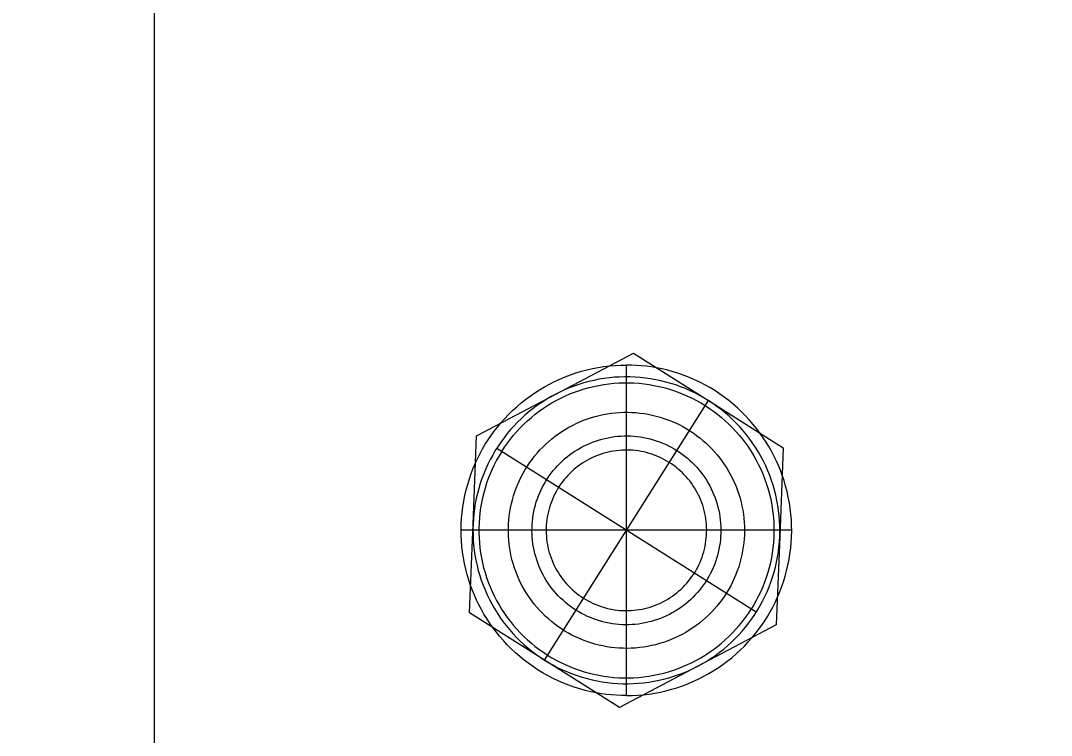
# Model space of a CAD drawing. Header units: inches. Extents: x -6 to 165, y -5 to 126.
# Drawn here: x 3.507 to 5.227, y 61.736 to 62.928 of the extents above; entities that cross this region are included whole.
import ezdxf

# ---------------------------------------------------------------- set-up
doc = ezdxf.new("R2010")
doc.units = ezdxf.units.IN
doc.header["$PDSIZE"] = -1
doc.layers.add('ZANO_R', color=7, linetype='Continuous', lineweight=0)
doc.layers.add('ZANO_W', color=1, linetype='Continuous', lineweight=0)
doc.styles.get("Standard").update_dxf_attribs({"font": 'arial.ttf'})
doc.dimstyles.new('amerykanie', dxfattribs={"dimtxt": 50, "dimasz": 50, "dimexe": 0.5, "dimexo": 0.5, "dimgap": 1, "dimtad": 1, "dimdec": 0, "dimzin": 0, "dimlunit": 5, "dimtxsty": 'Standard', "dimcen": 0.09, "dimclrd": 1, "dimclre": 1, "dimclrt": 1, "dimazin": 0, "dimtfac": 1, "dimtdec": 0, "dimtmove": 0, "dimatfit": 3, "dimfxl": 1, "dimtzin": 0, "dimarcsym": 1})

# ---------------------------------------------------------------- blocks, each defined once
blk = doc.blocks.new('*D365')
at = {"layer": 'Defpoints', "color": 0}
for p in [(5.8568, 71.4596), (-2.0716, 46.5223), (4.1037, 46.5223)]:
    blk.add_point(p, dxfattribs=at)
at = {"layer": 'ZANO_W', "color": 1, "lineweight": -2}
for p, q in [((5.3568, 71.4596), (-2.5716, 71.4596)), ((-2.0716, 70.4596), (-2.0716, 47.5223)), ((3.6037, 46.5223), (-2.5716, 46.5223))]:
    blk.add_line(p, q, dxfattribs=at)
at = {"layer": 'ZANO_W', "color": 1}
for points in [[(-1.905, 70.4596), (-2.2383, 70.4596), (-2.0716, 71.4596)], [(-2.2383, 47.5223), (-1.905, 47.5223), (-2.0716, 46.5223)]]:
    blk.add_solid(points, dxfattribs=at)
at = {"layer": 'ZANO_W', "color": 1, "insert": (-3.4118, 58.9909), "char_height": 1.625, "attachment_point": 5, "rotation": 90}
blk.add_mtext('24 15/16', dxfattribs=at)

msp = doc.modelspace()

# ---------------------------------------------------------------- linework, layer by layer
at = {"layer": 'ZANO_R'}
for p, q in [((3.73008, 63.85039), (3.73008, 46.91558)), ((4.3987, 62.30477), (4.52954, 62.3735)), ((4.52954, 62.3735), (4.65449, 62.29455)), ((4.45176, 62.34581), (4.46105, 62.34793)), ((4.46105, 62.34793), (4.47041, 62.34973)), ((4.47041, 62.34973), (4.47982, 62.3512)), ((4.47982, 62.3512), (4.48928, 62.35235)), ((4.48928, 62.35235), (4.49875, 62.35317)), ((4.49875, 62.35317), (4.50824, 62.35366)), ((4.50824, 62.35366), (4.51774, 62.35382)), ((4.52615, 62.3537), (4.51774, 62.35382)), ((4.51774, 61.80246), (4.51774, 62.35382)), ((4.53455, 62.35331), (4.52615, 62.3537)), ((4.54293, 62.35267), (4.53455, 62.35331)), ((4.55129, 62.35177), (4.54293, 62.35267)), ((4.55962, 62.35062), (4.55129, 62.35177)), ((4.56791, 62.34922), (4.55962, 62.35062)), ((4.57746, 62.34728), (4.56813, 62.34918)), ((4.58672, 62.34505), (4.57746, 62.34728)), ((4.39805, 62.32649), (4.40671, 62.33048)), ((4.40671, 62.33048), (4.4155, 62.33416)), ((4.4155, 62.33416), (4.4244, 62.33754)), ((4.4244, 62.33754), (4.43343, 62.34061)), ((4.43343, 62.34061), (4.44255, 62.34337)), ((4.44255, 62.34337), (4.45176, 62.34581)), ((4.472, 62.33001), (4.46352, 62.32832)), ((4.48053, 62.33141), (4.472, 62.33001)), ((4.48911, 62.33253), (4.48053, 62.33141)), ((4.49772, 62.33335), (4.48911, 62.33253)), ((4.50635, 62.33388), (4.49772, 62.33335)), ((4.51499, 62.33412), (4.50635, 62.33388)), ((4.52364, 62.33406), (4.51499, 62.33412)), ((4.53228, 62.33372), (4.52364, 62.33406)), ((4.5409, 62.33308), (4.53228, 62.33372)), ((4.5495, 62.33215), (4.5409, 62.33308)), ((4.55806, 62.33094), (4.5495, 62.33215)), ((4.56658, 62.32943), (4.55806, 62.33094)), ((4.57504, 62.32764), (4.56658, 62.32943)), ((4.5959, 62.34251), (4.58672, 62.34505)), ((4.60498, 62.33966), (4.5959, 62.34251)), ((4.61396, 62.33649), (4.60498, 62.33966)), ((4.62283, 62.33301), (4.61396, 62.33649)), ((4.63157, 62.32923), (4.62283, 62.33301)), ((4.64017, 62.32515), (4.63157, 62.32923)), ((4.36497, 62.30762), (4.37299, 62.31276)), ((4.37299, 62.31276), (4.38118, 62.31763)), ((4.38118, 62.31763), (4.38954, 62.3222)), ((4.38954, 62.3222), (4.39805, 62.32649)), ((4.41427, 62.31229), (4.40642, 62.30866)), ((4.42224, 62.31565), (4.41427, 62.31229)), ((4.43031, 62.31874), (4.42224, 62.31565)), ((4.43849, 62.32156), (4.43031, 62.31874)), ((4.44676, 62.32409), (4.43849, 62.32156)), ((4.43931, 62.31146), (4.44732, 62.314)), ((4.4551, 62.32635), (4.44676, 62.32409)), ((4.44732, 62.314), (4.45541, 62.31626)), ((4.46352, 62.32832), (4.4551, 62.32635)), ((4.45541, 62.31626), (4.46358, 62.31825)), ((4.46358, 62.31825), (4.47181, 62.31996)), ((4.47181, 62.31996), (4.48009, 62.32139)), ((4.48009, 62.32139), (4.48842, 62.32253)), ((4.48842, 62.32253), (4.49678, 62.32339)), ((4.49678, 62.32339), (4.50516, 62.32396)), ((4.50516, 62.32396), (4.51356, 62.32425)), ((4.51356, 62.32425), (4.52197, 62.32425)), ((4.52197, 62.32425), (4.53037, 62.32396)), ((4.53037, 62.32396), (4.53875, 62.32339)), ((4.53875, 62.32339), (4.54711, 62.32253)), ((4.54711, 62.32253), (4.55544, 62.32138)), ((4.55544, 62.32138), (4.56372, 62.31995)), ((4.56372, 62.31995), (4.57195, 62.31824)), ((4.57195, 62.31824), (4.58012, 62.31625)), ((4.58343, 62.32556), (4.57504, 62.32764)), ((4.58012, 62.31625), (4.58821, 62.31398)), ((4.59175, 62.3232), (4.58343, 62.32556)), ((4.58821, 62.31398), (4.59622, 62.31144)), ((4.59998, 62.32056), (4.59175, 62.3232)), ((4.60812, 62.31765), (4.59998, 62.32056)), ((4.61616, 62.31446), (4.60812, 62.31765)), ((4.62409, 62.311), (4.61616, 62.31446)), ((4.64863, 62.32077), (4.64017, 62.32515)), ((4.65693, 62.31611), (4.64863, 62.32077)), ((4.66506, 62.31116), (4.65693, 62.31611)), ((4.26785, 62.23604), (4.3987, 62.30477)), ((4.34203, 62.29057), (4.34948, 62.29652)), ((4.34948, 62.29652), (4.35713, 62.3022)), ((4.35713, 62.3022), (4.36497, 62.30762)), ((4.38367, 62.29622), (4.37638, 62.29156)), ((4.381, 61.86173), (4.65449, 62.29455)), ((4.39111, 62.30062), (4.38367, 62.29622)), ((4.3987, 62.30477), (4.39111, 62.30062)), ((4.39348, 62.29062), (4.4008, 62.29474)), ((4.40642, 62.30866), (4.3987, 62.30477)), ((4.4008, 62.29474), (4.40827, 62.2986)), ((4.40827, 62.2986), (4.41586, 62.30221)), ((4.41586, 62.30221), (4.42357, 62.30556)), ((4.42357, 62.30556), (4.43139, 62.30864)), ((4.43139, 62.30864), (4.43931, 62.31146)), ((4.59622, 62.31144), (4.60414, 62.30862)), ((4.60414, 62.30862), (4.61196, 62.30554)), ((4.61196, 62.30554), (4.61967, 62.30219)), ((4.61967, 62.30219), (4.62726, 62.29858)), ((4.63189, 62.30727), (4.62409, 62.311)), ((4.62726, 62.29858), (4.63472, 62.29471)), ((4.63956, 62.30329), (4.63189, 62.30727)), ((4.63472, 62.29471), (4.64205, 62.29059)), ((4.6471, 62.29904), (4.63956, 62.30329)), ((4.65449, 62.29455), (4.6471, 62.29904)), ((4.66172, 62.28981), (4.65449, 62.29455)), ((4.65449, 62.29455), (4.77943, 62.2156)), ((4.67302, 62.30593), (4.66506, 62.31116)), ((4.6808, 62.30043), (4.67302, 62.30593)), ((4.68838, 62.29467), (4.6808, 62.30043)), ((4.69576, 62.28864), (4.68838, 62.29467)), ((4.32098, 62.27124), (4.32778, 62.27793)), ((4.32778, 62.27793), (4.33479, 62.28437)), ((4.33479, 62.28437), (4.34203, 62.29057)), ((4.3623, 62.28153), (4.35552, 62.27617)), ((4.36925, 62.28667), (4.3623, 62.28153)), ((4.37638, 62.29156), (4.36925, 62.28667)), ((4.3724, 62.2768), (4.37927, 62.28164)), ((4.37927, 62.28164), (4.3863, 62.28625)), ((4.3863, 62.28625), (4.39348, 62.29062)), ((4.64205, 62.29059), (4.64923, 62.28623)), ((4.64923, 62.28623), (4.65625, 62.28161)), ((4.65625, 62.28161), (4.66312, 62.27677)), ((4.66878, 62.28482), (4.66172, 62.28981)), ((4.67568, 62.2796), (4.66878, 62.28482)), ((4.68239, 62.27416), (4.67568, 62.2796)), ((4.70292, 62.28237), (4.69576, 62.28864)), ((4.70986, 62.27585), (4.70292, 62.28237)), ((4.30811, 62.25719), (4.31443, 62.26433)), ((4.31443, 62.26433), (4.32098, 62.27124)), ((4.34252, 62.26476), (4.33631, 62.25874)), ((4.34892, 62.27058), (4.34252, 62.26476)), ((4.3467, 62.25515), (4.35285, 62.26089)), ((4.35552, 62.27617), (4.34892, 62.27058)), ((4.35285, 62.26089), (4.35918, 62.26641)), ((4.35918, 62.26641), (4.3657, 62.27172)), ((4.3657, 62.27172), (4.3724, 62.2768)), ((4.44003, 62.25907), (4.44635, 62.26166)), ((4.44635, 62.26166), (4.45277, 62.26403)), ((4.45277, 62.26403), (4.45926, 62.26617)), ((4.45926, 62.26617), (4.46582, 62.26809)), ((4.46582, 62.26809), (4.47244, 62.26978)), ((4.47244, 62.26978), (4.47912, 62.27123)), ((4.47912, 62.27123), (4.48584, 62.27246)), ((4.48584, 62.27246), (4.49261, 62.27345)), ((4.49261, 62.27345), (4.4994, 62.2742)), ((4.4994, 62.2742), (4.50622, 62.27472)), ((4.50622, 62.27472), (4.51305, 62.275)), ((4.51305, 62.275), (4.51988, 62.27505)), ((4.51988, 62.27505), (4.52671, 62.27485)), ((4.52671, 62.27485), (4.53354, 62.27442)), ((4.53354, 62.27442), (4.54034, 62.27376)), ((4.54034, 62.27376), (4.54711, 62.27285)), ((4.54711, 62.27285), (4.55385, 62.27172)), ((4.55385, 62.27172), (4.56055, 62.27035)), ((4.56055, 62.27035), (4.5672, 62.26875)), ((4.5672, 62.26875), (4.57378, 62.26691)), ((4.57378, 62.26691), (4.5803, 62.26486)), ((4.5803, 62.26486), (4.58674, 62.26257)), ((4.58674, 62.26257), (4.5931, 62.26007)), ((4.5931, 62.26007), (4.59937, 62.25734)), ((4.66312, 62.27677), (4.66982, 62.27169)), ((4.66982, 62.27169), (4.67634, 62.26638)), ((4.67634, 62.26638), (4.68267, 62.26086)), ((4.68892, 62.26848), (4.68239, 62.27416)), ((4.68267, 62.26086), (4.68881, 62.25512)), ((4.69525, 62.26259), (4.68892, 62.26848)), ((4.70138, 62.25649), (4.69525, 62.26259)), ((4.71658, 62.2691), (4.70986, 62.27585)), ((4.72305, 62.26212), (4.71658, 62.2691)), ((4.72929, 62.25492), (4.72305, 62.26212)), ((4.29199, 62.23637), (4.29714, 62.24348)), ((4.29714, 62.24348), (4.30252, 62.25042)), ((4.30252, 62.25042), (4.30811, 62.25719)), ((4.32454, 62.24608), (4.31897, 62.23946)), ((4.33032, 62.25251), (4.32454, 62.24608)), ((4.3295, 62.23674), (4.33502, 62.24307)), ((4.33631, 62.25874), (4.33032, 62.25251)), ((4.33502, 62.24307), (4.34076, 62.24921)), ((4.34076, 62.24921), (4.3467, 62.25515)), ((4.40429, 62.23909), (4.40995, 62.24293)), ((4.40995, 62.24293), (4.41573, 62.24658)), ((4.41573, 62.24658), (4.42164, 62.25001)), ((4.42164, 62.25001), (4.42766, 62.25325)), ((4.42766, 62.25325), (4.43379, 62.25627)), ((4.43379, 62.25627), (4.44003, 62.25907)), ((4.59937, 62.25734), (4.60554, 62.2544)), ((4.60554, 62.2544), (4.61161, 62.25125)), ((4.61161, 62.25125), (4.61756, 62.24788)), ((4.61756, 62.24788), (4.62339, 62.24432)), ((4.62339, 62.24432), (4.62909, 62.24055)), ((4.68881, 62.25512), (4.69475, 62.24918)), ((4.69475, 62.24918), (4.70049, 62.24303)), ((4.70049, 62.24303), (4.70601, 62.2367)), ((4.7073, 62.25019), (4.70138, 62.25649)), ((4.713, 62.24369), (4.7073, 62.25019)), ((4.71848, 62.237), (4.713, 62.24369)), ((4.73526, 62.24751), (4.72929, 62.25492)), ((4.74098, 62.23989), (4.73526, 62.24751)), ((4.26195, 62.08836), (4.26785, 62.23604)), ((4.28237, 62.22167), (4.28706, 62.2291)), ((4.28706, 62.2291), (4.29199, 62.23637)), ((4.30854, 62.22567), (4.30367, 62.21852)), ((4.31364, 62.23265), (4.30854, 62.22567)), ((4.31897, 62.23946), (4.31364, 62.23265)), ((4.31911, 62.22352), (4.32419, 62.23022)), ((4.32419, 62.23022), (4.3295, 62.23674)), ((4.38311, 62.22184), (4.38818, 62.22643)), ((4.38818, 62.22643), (4.3934, 62.23084)), ((4.3934, 62.23084), (4.39878, 62.23506)), ((4.39878, 62.23506), (4.40429, 62.23909)), ((4.46098, 62.22509), (4.46609, 62.22697)), ((4.46609, 62.22697), (4.47126, 62.22866)), ((4.47126, 62.22866), (4.47648, 62.23017)), ((4.47648, 62.23017), (4.48175, 62.23151)), ((4.48175, 62.23151), (4.48707, 62.23266)), ((4.48707, 62.23266), (4.49242, 62.23363)), ((4.49242, 62.23363), (4.4978, 62.23441)), ((4.4978, 62.23441), (4.50321, 62.235)), ((4.50321, 62.235), (4.50863, 62.23541)), ((4.50863, 62.23541), (4.51406, 62.23563)), ((4.51406, 62.23563), (4.5195, 62.23566)), ((4.5195, 62.23566), (4.52494, 62.23551)), ((4.52494, 62.23551), (4.53036, 62.23517)), ((4.53036, 62.23517), (4.53578, 62.23464)), ((4.53578, 62.23464), (4.54117, 62.23392)), ((4.54117, 62.23392), (4.54653, 62.23302)), ((4.54653, 62.23302), (4.55186, 62.23193)), ((4.55186, 62.23193), (4.55715, 62.23067)), ((4.55715, 62.23067), (4.56239, 62.22921)), ((4.56239, 62.22921), (4.56758, 62.22758)), ((4.56758, 62.22758), (4.5727, 62.22577)), ((4.5727, 62.22577), (4.57777, 62.22379)), ((4.62909, 62.24055), (4.63466, 62.23659)), ((4.63466, 62.23659), (4.64009, 62.23243)), ((4.64009, 62.23243), (4.64537, 62.2281)), ((4.64537, 62.2281), (4.6505, 62.22358)), ((4.70601, 62.2367), (4.71132, 62.23018)), ((4.71132, 62.23018), (4.7164, 62.22348)), ((4.72373, 62.23013), (4.71848, 62.237)), ((4.72875, 62.22308), (4.72373, 62.23013)), ((4.74602, 62.2327), (4.74098, 62.23989)), ((4.75083, 62.22535), (4.74602, 62.2327)), ((4.27371, 62.2064), (4.27792, 62.2141)), ((4.27792, 62.2141), (4.28237, 62.22167)), ((4.29905, 62.21121), (4.29468, 62.20375)), ((4.30367, 62.21852), (4.29905, 62.21121)), ((4.73415, 61.9414), (4.30133, 62.21489)), ((4.30966, 62.20963), (4.30529, 62.20245)), ((4.30966, 62.20963), (4.31427, 62.21665)), ((4.31427, 62.21665), (4.31911, 62.22352)), ((4.3689, 62.20707), (4.37346, 62.21216)), ((4.37346, 62.21216), (4.3782, 62.21708)), ((4.3782, 62.21708), (4.38311, 62.22184)), ((4.42746, 62.20724), (4.43197, 62.21028)), ((4.43197, 62.21028), (4.43659, 62.21316)), ((4.43659, 62.21316), (4.44129, 62.21588)), ((4.44129, 62.21588), (4.44609, 62.21844)), ((4.44609, 62.21844), (4.45098, 62.22083)), ((4.45098, 62.22083), (4.45594, 62.22305)), ((4.45594, 62.22305), (4.46098, 62.22509)), ((4.48715, 62.2085), (4.48267, 62.20737)), ((4.49167, 62.20948), (4.48715, 62.2085)), ((4.49622, 62.2103), (4.49167, 62.20948)), ((4.50079, 62.21097), (4.49622, 62.2103)), ((4.50539, 62.21147), (4.50079, 62.21097)), ((4.50999, 62.21182), (4.50539, 62.21147)), ((4.51461, 62.21201), (4.50999, 62.21182)), ((4.51924, 62.21204), (4.51461, 62.21201)), ((4.52386, 62.2119), (4.51924, 62.21204)), ((4.52847, 62.21161), (4.52386, 62.2119)), ((4.53307, 62.21116), (4.52847, 62.21161)), ((4.53765, 62.21056), (4.53307, 62.21116)), ((4.54221, 62.20979), (4.53765, 62.21056)), ((4.54674, 62.20887), (4.54221, 62.20979)), ((4.55124, 62.20779), (4.54674, 62.20887)), ((4.57777, 62.22379), (4.58276, 62.22163)), ((4.58276, 62.22163), (4.58767, 62.2193)), ((4.58767, 62.2193), (4.5925, 62.2168)), ((4.5925, 62.2168), (4.59724, 62.21414)), ((4.59724, 62.21414), (4.60189, 62.21131)), ((4.60189, 62.21131), (4.60644, 62.20833)), ((4.60644, 62.20833), (4.61088, 62.20519)), ((4.6505, 62.22358), (4.65547, 62.21888)), ((4.65547, 62.21888), (4.66027, 62.21402)), ((4.66027, 62.21402), (4.6649, 62.20899)), ((4.6649, 62.20899), (4.66935, 62.2038)), ((4.7164, 62.22348), (4.72124, 62.21661)), ((4.72124, 62.21661), (4.72585, 62.20959)), ((4.72585, 62.20959), (4.73022, 62.2024)), ((4.73352, 62.21588), (4.72875, 62.22308)), ((4.73805, 62.20851), (4.73352, 62.21588)), ((4.74233, 62.20099), (4.73805, 62.20851)), ((4.7554, 62.21785), (4.75083, 62.22535)), ((4.75973, 62.21021), (4.7554, 62.21785)), ((4.76381, 62.20244), (4.75973, 62.21021)), ((4.77943, 62.2156), (4.77353, 62.06792)), ((4.26604, 62.1906), (4.26975, 62.19856)), ((4.26975, 62.19856), (4.27371, 62.2064)), ((4.29057, 62.19614), (4.28671, 62.1884)), ((4.29468, 62.20375), (4.29057, 62.19614)), ((4.30117, 62.19512), (4.2973, 62.18766)), ((4.30529, 62.20245), (4.30117, 62.19512)), ((4.3563, 62.1909), (4.36031, 62.19643)), ((4.36031, 62.19643), (4.36451, 62.20182)), ((4.36451, 62.20182), (4.3689, 62.20707)), ((4.40663, 62.18982), (4.41055, 62.19358)), ((4.41055, 62.19358), (4.4146, 62.19722)), ((4.4146, 62.19722), (4.41877, 62.2007)), ((4.41877, 62.2007), (4.42306, 62.20405)), ((4.42306, 62.20405), (4.42746, 62.20724)), ((4.44876, 62.19291), (4.44484, 62.19046)), ((4.45276, 62.19522), (4.44876, 62.19291)), ((4.45684, 62.19739), (4.45276, 62.19522)), ((4.46099, 62.19942), (4.45684, 62.19739)), ((4.46521, 62.20131), (4.46099, 62.19942)), ((4.4695, 62.20305), (4.46521, 62.20131)), ((4.47384, 62.20464), (4.4695, 62.20305)), ((4.47823, 62.20608), (4.47384, 62.20464)), ((4.48267, 62.20737), (4.47823, 62.20608)), ((4.55569, 62.20655), (4.55124, 62.20779)), ((4.5601, 62.20517), (4.55569, 62.20655)), ((4.56446, 62.20363), (4.5601, 62.20517)), ((4.56876, 62.20194), (4.56446, 62.20363)), ((4.57301, 62.20011), (4.56876, 62.20194)), ((4.57718, 62.19813), (4.57301, 62.20011)), ((4.58129, 62.196), (4.57718, 62.19813)), ((4.58532, 62.19374), (4.58129, 62.196)), ((4.58927, 62.19134), (4.58532, 62.19374)), ((4.59313, 62.1888), (4.58927, 62.19134)), ((4.61088, 62.20519), (4.61521, 62.2019)), ((4.61521, 62.2019), (4.61942, 62.19846)), ((4.61942, 62.19846), (4.62351, 62.19488)), ((4.62351, 62.19488), (4.62748, 62.19116)), ((4.62748, 62.19116), (4.63132, 62.18731)), ((4.66935, 62.2038), (4.67362, 62.19846)), ((4.67362, 62.19846), (4.6777, 62.19298)), ((4.6777, 62.19298), (4.68159, 62.18736)), ((4.73022, 62.2024), (4.73434, 62.19508)), ((4.73434, 62.19508), (4.7382, 62.18761)), ((4.74635, 62.19334), (4.74233, 62.20099)), ((4.75011, 62.18555), (4.74635, 62.19334)), ((4.76765, 62.19454), (4.76381, 62.20244)), ((4.77123, 62.18652), (4.76765, 62.19454)), ((4.25887, 62.17294), (4.2623, 62.18183)), ((4.2623, 62.18183), (4.26604, 62.1906)), ((4.28312, 62.18054), (4.2798, 62.17256)), ((4.28671, 62.1884), (4.28312, 62.18054)), ((4.29369, 62.18007), (4.29034, 62.17236)), ((4.2973, 62.18766), (4.29369, 62.18007)), ((4.34546, 62.1735), (4.34887, 62.17943)), ((4.34887, 62.17943), (4.35249, 62.18523)), ((4.35249, 62.18523), (4.3563, 62.1909)), ((4.39232, 62.17346), (4.39568, 62.17773)), ((4.39568, 62.17773), (4.39919, 62.18188)), ((4.39919, 62.18188), (4.40284, 62.18591)), ((4.40284, 62.18591), (4.40663, 62.18982)), ((4.42663, 62.17627), (4.4233, 62.17306)), ((4.43007, 62.17935), (4.42663, 62.17627)), ((4.43362, 62.18232), (4.43007, 62.17935)), ((4.43726, 62.18516), (4.43362, 62.18232)), ((4.441, 62.18788), (4.43726, 62.18516)), ((4.44484, 62.19046), (4.441, 62.18788)), ((4.59691, 62.18613), (4.59313, 62.1888)), ((4.60059, 62.18334), (4.59691, 62.18613)), ((4.60417, 62.18042), (4.60059, 62.18334)), ((4.60765, 62.17737), (4.60417, 62.18042)), ((4.61102, 62.17421), (4.60765, 62.17737)), ((4.61428, 62.17093), (4.61102, 62.17421)), ((4.63132, 62.18731), (4.63502, 62.18332)), ((4.63502, 62.18332), (4.63858, 62.17921)), ((4.63858, 62.17921), (4.64199, 62.17498)), ((4.64199, 62.17498), (4.64526, 62.17063)), ((4.68159, 62.18736), (4.68528, 62.18161)), ((4.68528, 62.18161), (4.68877, 62.17573)), ((4.68877, 62.17573), (4.69206, 62.16974)), ((4.7382, 62.18761), (4.74181, 62.18002)), ((4.74181, 62.18002), (4.74516, 62.17231)), ((4.7536, 62.17764), (4.75011, 62.18555)), ((4.75683, 62.16962), (4.7536, 62.17764)), ((4.77455, 62.17839), (4.77123, 62.18652)), ((4.77761, 62.17016), (4.77455, 62.17839)), ((4.25294, 62.15483), (4.25575, 62.16394)), ((4.25575, 62.16394), (4.25887, 62.17294)), ((4.27674, 62.16447), (4.27397, 62.15628)), ((4.2798, 62.17256), (4.27674, 62.16447)), ((4.28726, 62.16454), (4.28444, 62.15662)), ((4.29034, 62.17236), (4.28726, 62.16454)), ((4.33648, 62.15508), (4.33926, 62.16132)), ((4.33926, 62.16132), (4.34225, 62.16747)), ((4.34225, 62.16747), (4.34546, 62.1735)), ((4.38039, 62.15529), (4.38313, 62.15998)), ((4.38313, 62.15998), (4.38604, 62.16458)), ((4.38604, 62.16458), (4.3891, 62.16907)), ((4.3891, 62.16907), (4.39232, 62.17346)), ((4.41113, 62.15916), (4.4084, 62.15543)), ((4.41399, 62.16279), (4.41113, 62.15916)), ((4.41697, 62.16632), (4.41399, 62.16279)), ((4.42008, 62.16975), (4.41697, 62.16632)), ((4.4233, 62.17306), (4.42008, 62.16975)), ((4.61743, 62.16754), (4.61428, 62.17093)), ((4.62045, 62.16405), (4.61743, 62.16754)), ((4.62336, 62.16045), (4.62045, 62.16405)), ((4.62613, 62.15676), (4.62336, 62.16045)), ((4.62878, 62.15297), (4.62613, 62.15676)), ((4.64526, 62.17063), (4.64838, 62.16618)), ((4.64838, 62.16618), (4.65134, 62.16161)), ((4.65134, 62.16161), (4.65414, 62.15695)), ((4.65414, 62.15695), (4.65678, 62.1522)), ((4.69206, 62.16974), (4.69513, 62.16363)), ((4.69513, 62.16363), (4.69799, 62.15742)), ((4.69799, 62.15742), (4.70064, 62.15112)), ((4.74516, 62.17231), (4.74824, 62.1645)), ((4.74824, 62.1645), (4.75106, 62.15658)), ((4.75978, 62.16149), (4.75683, 62.16962)), ((4.76246, 62.15327), (4.75978, 62.16149)), ((4.78064, 62.16112), (4.77761, 62.17016)), ((4.78335, 62.15199), (4.78064, 62.16112)), ((4.24828, 62.13636), (4.25045, 62.14564)), ((4.25045, 62.14564), (4.25294, 62.15483)), ((4.26925, 62.13964), (4.26731, 62.13121)), ((4.27147, 62.148), (4.26925, 62.13964)), ((4.27397, 62.15628), (4.27147, 62.148)), ((4.27963, 62.14052), (4.27764, 62.13235)), ((4.2819, 62.14861), (4.27963, 62.14052)), ((4.28444, 62.15662), (4.2819, 62.14861)), ((4.32946, 62.13582), (4.33158, 62.14232)), ((4.33158, 62.14232), (4.33392, 62.14874)), ((4.33392, 62.14874), (4.33648, 62.15508)), ((4.37108, 62.13564), (4.37315, 62.14067)), ((4.37315, 62.14067), (4.37539, 62.14563)), ((4.37539, 62.14563), (4.37781, 62.1505)), ((4.37781, 62.1505), (4.38039, 62.15529)), ((4.3988, 62.13964), (4.39675, 62.1355)), ((4.40099, 62.14371), (4.3988, 62.13964)), ((4.40333, 62.1477), (4.40099, 62.14371)), ((4.40579, 62.15161), (4.40333, 62.1477)), ((4.4084, 62.15543), (4.40579, 62.15161)), ((4.6313, 62.14909), (4.62878, 62.15297)), ((4.63368, 62.14513), (4.6313, 62.14909)), ((4.63592, 62.14109), (4.63368, 62.14513)), ((4.63803, 62.13697), (4.63592, 62.14109)), ((4.65678, 62.1522), (4.65925, 62.14736)), ((4.65925, 62.14736), (4.66156, 62.14243)), ((4.66156, 62.14243), (4.66369, 62.13743)), ((4.70064, 62.15112), (4.70306, 62.14473)), ((4.70306, 62.14473), (4.70526, 62.13825)), ((4.75106, 62.15658), (4.7536, 62.14856)), ((4.7536, 62.14856), (4.75586, 62.14047)), ((4.75586, 62.14047), (4.75785, 62.1323)), ((4.76486, 62.14496), (4.76246, 62.15327)), ((4.76697, 62.13658), (4.76486, 62.14496)), ((4.78574, 62.14276), (4.78335, 62.15199)), ((4.78782, 62.13346), (4.78574, 62.14276)), ((4.2449, 62.1176), (4.24642, 62.12701)), ((4.24642, 62.12701), (4.24828, 62.13636)), ((4.26566, 62.12273), (4.2643, 62.11419)), ((4.26731, 62.13121), (4.26566, 62.12273)), ((4.27593, 62.12412), (4.2745, 62.11584)), ((4.27764, 62.13235), (4.27593, 62.12412)), ((4.32449, 62.11593), (4.32591, 62.12262)), ((4.32591, 62.12262), (4.32757, 62.12925)), ((4.32757, 62.12925), (4.32946, 62.13582)), ((4.36592, 62.12017), (4.36746, 62.12539)), ((4.36746, 62.12539), (4.36918, 62.13055)), ((4.36918, 62.13055), (4.37108, 62.13564)), ((4.39146, 62.12269), (4.39, 62.1183)), ((4.39308, 62.12702), (4.39146, 62.12269)), ((4.39484, 62.13129), (4.39308, 62.12702)), ((4.39675, 62.1355), (4.39484, 62.13129)), ((4.63999, 62.13279), (4.63803, 62.13697)), ((4.6418, 62.12853), (4.63999, 62.13279)), ((4.64346, 62.12422), (4.6418, 62.12853)), ((4.64498, 62.11986), (4.64346, 62.12422)), ((4.66369, 62.13743), (4.66565, 62.13235)), ((4.66565, 62.13235), (4.66743, 62.12722)), ((4.66743, 62.12722), (4.66904, 62.12202)), ((4.70526, 62.13825), (4.70723, 62.13171)), ((4.70723, 62.13171), (4.70898, 62.1251)), ((4.70898, 62.1251), (4.71049, 62.11844)), ((4.75785, 62.1323), (4.75956, 62.12408)), ((4.75956, 62.12408), (4.76099, 62.11579)), ((4.7688, 62.12813), (4.76697, 62.13658)), ((4.77035, 62.11962), (4.7688, 62.12813)), ((4.78957, 62.1241), (4.78782, 62.13346)), ((4.79099, 62.11467), (4.78957, 62.1241)), ((4.24282, 62.09866), (4.2437, 62.10815)), ((4.2437, 62.10815), (4.2449, 62.1176)), ((4.26323, 62.10561), (4.26244, 62.09699)), ((4.2643, 62.11419), (4.26323, 62.10561)), ((4.27335, 62.10751), (4.27249, 62.09915)), ((4.2745, 62.11584), (4.27335, 62.10751)), ((4.32233, 62.10244), (4.32329, 62.1092)), ((4.32329, 62.1092), (4.32449, 62.11593)), ((4.36239, 62.10425), (4.36338, 62.1096)), ((4.36338, 62.1096), (4.36456, 62.11491)), ((4.36456, 62.11491), (4.36592, 62.12017)), ((4.38754, 62.10939), (4.38653, 62.10488)), ((4.38869, 62.11387), (4.38754, 62.10939)), ((4.39, 62.1183), (4.38869, 62.11387)), ((4.64634, 62.11544), (4.64498, 62.11986)), ((4.64756, 62.11098), (4.64634, 62.11544)), ((4.64861, 62.10648), (4.64756, 62.11098)), ((4.64951, 62.10194), (4.64861, 62.10648)), ((4.66904, 62.12202), (4.67046, 62.11677)), ((4.67046, 62.11677), (4.67171, 62.11148)), ((4.67171, 62.11148), (4.67276, 62.10614)), ((4.67276, 62.10614), (4.67364, 62.10078)), ((4.71049, 62.11844), (4.71177, 62.11172)), ((4.71177, 62.11172), (4.71282, 62.10497)), ((4.76099, 62.11579), (4.76213, 62.10747)), ((4.76213, 62.10747), (4.76299, 62.0991)), ((4.77161, 62.11106), (4.77035, 62.11962)), ((4.77257, 62.10247), (4.77161, 62.11106)), ((4.79209, 62.10521), (4.79099, 62.11467)), ((4.79286, 62.09571), (4.79209, 62.10521)), ((4.24206, 62.07962), (4.24228, 62.08915)), ((4.24228, 62.08915), (4.24282, 62.09866)), ((4.25605, 61.94068), (4.26195, 62.08836)), ((4.26195, 62.08836), (4.26175, 62.07972)), ((4.26244, 62.09699), (4.26195, 62.08836)), ((4.27192, 62.09077), (4.27163, 62.08237)), ((4.27249, 62.09915), (4.27192, 62.09077)), ((4.32086, 62.08199), (4.32111, 62.08882)), ((4.32111, 62.08882), (4.3216, 62.09564)), ((4.3216, 62.09564), (4.32233, 62.10244)), ((4.36027, 62.08262), (4.36052, 62.08805)), ((4.36052, 62.08805), (4.36096, 62.09347)), ((4.36096, 62.09347), (4.36158, 62.09887)), ((4.36158, 62.09887), (4.36239, 62.10425)), ((4.38447, 62.09117), (4.3841, 62.08656)), ((4.385, 62.09576), (4.38447, 62.09117)), ((4.38569, 62.10034), (4.385, 62.09576)), ((4.38653, 62.10488), (4.38569, 62.10034)), ((4.65025, 62.09738), (4.64951, 62.10194)), ((4.65084, 62.0928), (4.65025, 62.09738)), ((4.65127, 62.08819), (4.65084, 62.0928)), ((4.65153, 62.08358), (4.65127, 62.08819)), ((4.67364, 62.10078), (4.67433, 62.09538)), ((4.67433, 62.09538), (4.67483, 62.08997)), ((4.67483, 62.08997), (4.67514, 62.08454)), ((4.71282, 62.10497), (4.71363, 62.09818)), ((4.71363, 62.09818), (4.71421, 62.09137)), ((4.71421, 62.09137), (4.71455, 62.08454)), ((4.76299, 62.0991), (4.76356, 62.09072)), ((4.76356, 62.09072), (4.76385, 62.08232)), ((4.77325, 62.09385), (4.77257, 62.10247)), ((4.77363, 62.08521), (4.77325, 62.09385)), ((4.79331, 62.08619), (4.79286, 62.09571)), ((4.24218, 62.07009), (4.24206, 62.07962)), ((4.26155, 62.07814), (4.24206, 62.07814)), ((4.77394, 62.07814), (4.26155, 62.07814)), ((4.26175, 62.07972), (4.26185, 62.07107)), ((4.26185, 62.07107), (4.26223, 62.06243)), ((4.27163, 62.08237), (4.27163, 62.07396)), ((4.27163, 62.07396), (4.27192, 62.06556)), ((4.32085, 62.07516), (4.32086, 62.08199)), ((4.32107, 62.06832), (4.32085, 62.07516)), ((4.36021, 62.07718), (4.36027, 62.08262)), ((4.36034, 62.07174), (4.36021, 62.07718)), ((4.36065, 62.06631), (4.36034, 62.07174)), ((4.38389, 62.08195), (4.38384, 62.07732)), ((4.38384, 62.07732), (4.38395, 62.0727)), ((4.3841, 62.08656), (4.38389, 62.08195)), ((4.38395, 62.0727), (4.38422, 62.06809)), ((4.65138, 62.06972), (4.65159, 62.07433)), ((4.65164, 62.07896), (4.65153, 62.08358)), ((4.65159, 62.07433), (4.65164, 62.07896)), ((4.67521, 62.07366), (4.67496, 62.06823)), ((4.67514, 62.08454), (4.67527, 62.0791)), ((4.67527, 62.0791), (4.67521, 62.07366)), ((4.71452, 62.07087), (4.71415, 62.06405)), ((4.71466, 62.07771), (4.71452, 62.07087)), ((4.71455, 62.08454), (4.71466, 62.07771)), ((4.76385, 62.07391), (4.76356, 62.06551)), ((4.76385, 62.08232), (4.76385, 62.07391)), ((4.77353, 62.06792), (4.77373, 62.07657)), ((4.77373, 62.07657), (4.77363, 62.08521)), ((4.79342, 62.07814), (4.77394, 62.07814)), ((4.7932, 62.06713), (4.79342, 62.07666)), ((4.79342, 62.07666), (4.79331, 62.08619)), ((4.24262, 62.06057), (4.24218, 62.07009)), ((4.24339, 62.05107), (4.24262, 62.06057)), ((4.26223, 62.06243), (4.26291, 62.05381)), ((4.26291, 62.05381), (4.26388, 62.04522)), ((4.27192, 62.06556), (4.27249, 62.05718)), ((4.27249, 62.05718), (4.27335, 62.04882)), ((4.32153, 62.0615), (4.32107, 62.06832)), ((4.32222, 62.0547), (4.32153, 62.0615)), ((4.32316, 62.04793), (4.32222, 62.0547)), ((4.36115, 62.0609), (4.36065, 62.06631)), ((4.36184, 62.05551), (4.36115, 62.0609)), ((4.36272, 62.05014), (4.36184, 62.05551)), ((4.38422, 62.06809), (4.38464, 62.06349)), ((4.38464, 62.06349), (4.38523, 62.0589)), ((4.38523, 62.0589), (4.38597, 62.05434)), ((4.38597, 62.05434), (4.38687, 62.0498)), ((4.64895, 62.0514), (4.64979, 62.05595)), ((4.64979, 62.05595), (4.65048, 62.06052)), ((4.65048, 62.06052), (4.65101, 62.06511)), ((4.65101, 62.06511), (4.65138, 62.06972)), ((4.6739, 62.05741), (4.67309, 62.05203)), ((4.67453, 62.06281), (4.6739, 62.05741)), ((4.67496, 62.06823), (4.67453, 62.06281)), ((4.71354, 62.05724), (4.7127, 62.05046)), ((4.71415, 62.06405), (4.71354, 62.05724)), ((4.76299, 62.05713), (4.76213, 62.04877)), ((4.76356, 62.06551), (4.76299, 62.05713)), ((4.77353, 62.06792), (4.76763, 61.92024)), ((4.77225, 62.05068), (4.77304, 62.05929)), ((4.77304, 62.05929), (4.77353, 62.06792)), ((4.79179, 62.04813), (4.79266, 62.05762)), ((4.79266, 62.05762), (4.7932, 62.06713)), ((4.24449, 62.04161), (4.24339, 62.05107)), ((4.24591, 62.03219), (4.24449, 62.04161)), ((4.26388, 62.04522), (4.26513, 62.03666)), ((4.26513, 62.03666), (4.26668, 62.02815)), ((4.27335, 62.04882), (4.27449, 62.04049)), ((4.27449, 62.04049), (4.27592, 62.03221)), ((4.32432, 62.0412), (4.32316, 62.04793)), ((4.32572, 62.03451), (4.32432, 62.0412)), ((4.36378, 62.0448), (4.36272, 62.05014)), ((4.36502, 62.03951), (4.36378, 62.0448)), ((4.36644, 62.03426), (4.36502, 62.03951)), ((4.38687, 62.0498), (4.38793, 62.0453)), ((4.38793, 62.0453), (4.38914, 62.04084)), ((4.38914, 62.04084), (4.3905, 62.03643)), ((4.3905, 62.03643), (4.39202, 62.03206)), ((4.64402, 62.0336), (4.64548, 62.03798)), ((4.64548, 62.03798), (4.64679, 62.04241)), ((4.64679, 62.04241), (4.64795, 62.04689)), ((4.64795, 62.04689), (4.64895, 62.0514)), ((4.67092, 62.04137), (4.66956, 62.03611)), ((4.6721, 62.04668), (4.67092, 62.04137)), ((4.67309, 62.05203), (4.6721, 62.04668)), ((4.71031, 62.037), (4.70877, 62.03034)), ((4.71162, 62.04371), (4.71031, 62.037)), ((4.7127, 62.05046), (4.71162, 62.04371)), ((4.76098, 62.04044), (4.75955, 62.03216)), ((4.76213, 62.04877), (4.76098, 62.04044)), ((4.76982, 62.03356), (4.77118, 62.0421)), ((4.77118, 62.0421), (4.77225, 62.05068)), ((4.78906, 62.02927), (4.79058, 62.03868)), ((4.79058, 62.03868), (4.79179, 62.04813)), ((4.24767, 62.02282), (4.24591, 62.03219)), ((4.24974, 62.01352), (4.24767, 62.02282)), ((4.26668, 62.02815), (4.26851, 62.0197)), ((4.26851, 62.0197), (4.27062, 62.01132)), ((4.27592, 62.03221), (4.27763, 62.02398)), ((4.27763, 62.02398), (4.27962, 62.01581)), ((4.32735, 62.02787), (4.32572, 62.03451)), ((4.32921, 62.02129), (4.32735, 62.02787)), ((4.3313, 62.01478), (4.32921, 62.02129)), ((4.36805, 62.02906), (4.36644, 62.03426)), ((4.36983, 62.02393), (4.36805, 62.02906)), ((4.37179, 62.01885), (4.36983, 62.02393)), ((4.39202, 62.03206), (4.39368, 62.02775)), ((4.39368, 62.02775), (4.3955, 62.0235)), ((4.3955, 62.0235), (4.39745, 62.01931)), ((4.39745, 62.01931), (4.39956, 62.01519)), ((4.63668, 62.01664), (4.63874, 62.02078)), ((4.63874, 62.02078), (4.64064, 62.02499)), ((4.64064, 62.02499), (4.6424, 62.02926)), ((4.6424, 62.02926), (4.64402, 62.0336)), ((4.6644, 62.02064), (4.66233, 62.01561)), ((4.6663, 62.02573), (4.6644, 62.02064)), ((4.66802, 62.03089), (4.6663, 62.02573)), ((4.66956, 62.03611), (4.66802, 62.03089)), ((4.70699, 62.02374), (4.70499, 62.0172)), ((4.70877, 62.03034), (4.70699, 62.02374)), ((4.75784, 62.02393), (4.75585, 62.01576)), ((4.75955, 62.03216), (4.75784, 62.02393)), ((4.76623, 62.01664), (4.76817, 62.02507)), ((4.76817, 62.02507), (4.76982, 62.03356)), ((4.78503, 62.01065), (4.78721, 62.01992)), ((4.78721, 62.01992), (4.78906, 62.02927)), ((4.25213, 62.00429), (4.24974, 62.01352)), ((4.25484, 61.99516), (4.25213, 62.00429)), ((4.27062, 62.01132), (4.27302, 62.00301)), ((4.27302, 62.00301), (4.2757, 61.99479)), ((4.27962, 62.01581), (4.28188, 62.00772)), ((4.28188, 62.00772), (4.28443, 61.99971)), ((4.33361, 62.00835), (4.3313, 62.01478)), ((4.33614, 62.002), (4.33361, 62.00835)), ((4.33889, 61.99574), (4.33614, 62.002)), ((4.37392, 62.01385), (4.37179, 62.01885)), ((4.37623, 62.00893), (4.37392, 62.01385)), ((4.3787, 62.00408), (4.37623, 62.00893)), ((4.38134, 61.99933), (4.3787, 62.00408)), ((4.39956, 62.01519), (4.4018, 62.01115)), ((4.4018, 62.01115), (4.40418, 62.00719)), ((4.40418, 62.00719), (4.4067, 62.00331)), ((4.4067, 62.00331), (4.40935, 61.99952)), ((4.62708, 62.00085), (4.62969, 62.00467)), ((4.62969, 62.00467), (4.63216, 62.00858)), ((4.63216, 62.00858), (4.63449, 62.01257)), ((4.63449, 62.01257), (4.63668, 62.01664)), ((4.65767, 62.00578), (4.65509, 62.001)), ((4.66009, 62.01066), (4.65767, 62.00578)), ((4.66233, 62.01561), (4.66009, 62.01066)), ((4.70031, 62.00436), (4.69764, 61.99807)), ((4.70276, 62.01074), (4.70031, 62.00436)), ((4.70499, 62.0172), (4.70276, 62.01074)), ((4.75358, 62.00767), (4.75104, 61.99966)), ((4.75585, 62.01576), (4.75358, 62.00767)), ((4.76152, 62), (4.76402, 62.00828)), ((4.76402, 62.00828), (4.76623, 62.01664)), ((4.78254, 62.00145), (4.78503, 62.01065)), ((4.25787, 61.98612), (4.25484, 61.99516)), ((4.26093, 61.97789), (4.25787, 61.98612)), ((4.2757, 61.99479), (4.27865, 61.98666)), ((4.27865, 61.98666), (4.28188, 61.97864)), ((4.28443, 61.99971), (4.28724, 61.99179)), ((4.28724, 61.99179), (4.29032, 61.98397)), ((4.34186, 61.98959), (4.33889, 61.99574)), ((4.34504, 61.98353), (4.34186, 61.98959)), ((4.38414, 61.99467), (4.38134, 61.99933)), ((4.3871, 61.99011), (4.38414, 61.99467)), ((4.39022, 61.98565), (4.3871, 61.99011)), ((4.39349, 61.9813), (4.39022, 61.98565)), ((4.40935, 61.99952), (4.41213, 61.99583)), ((4.41213, 61.99583), (4.41503, 61.99223)), ((4.41503, 61.99223), (4.41806, 61.98874)), ((4.41806, 61.98874), (4.4212, 61.98535)), ((4.4212, 61.98535), (4.42446, 61.98207)), ((4.61218, 61.98322), (4.6154, 61.98653)), ((4.6154, 61.98653), (4.61851, 61.98996)), ((4.61851, 61.98996), (4.62149, 61.99349)), ((4.62149, 61.99349), (4.62435, 61.99712)), ((4.62435, 61.99712), (4.62708, 62.00085)), ((4.64638, 61.98721), (4.64317, 61.98282)), ((4.64944, 61.9917), (4.64638, 61.98721)), ((4.65235, 61.9963), (4.64944, 61.9917)), ((4.65509, 62.001), (4.65235, 61.9963)), ((4.69165, 61.98578), (4.68834, 61.9798)), ((4.69475, 61.99187), (4.69165, 61.98578)), ((4.69764, 61.99807), (4.69475, 61.99187)), ((4.74822, 61.99174), (4.74514, 61.98392)), ((4.75104, 61.99966), (4.74822, 61.99174)), ((4.75568, 61.98373), (4.75874, 61.99182)), ((4.75874, 61.99182), (4.76152, 62)), ((4.77661, 61.98334), (4.77973, 61.99234)), ((4.77973, 61.99234), (4.78254, 62.00145)), ((4.26425, 61.96976), (4.26093, 61.97789)), ((4.26783, 61.96175), (4.26425, 61.96976)), ((4.28188, 61.97864), (4.28537, 61.97073)), ((4.28537, 61.97073), (4.28913, 61.96294)), ((4.29032, 61.98397), (4.29367, 61.97626)), ((4.29367, 61.97626), (4.29728, 61.96867)), ((4.29728, 61.96867), (4.30115, 61.9612)), ((4.34843, 61.9776), (4.34504, 61.98353)), ((4.35202, 61.97178), (4.34843, 61.9776)), ((4.35581, 61.96609), (4.35202, 61.97178)), ((4.3969, 61.97707), (4.39349, 61.9813)), ((4.40046, 61.97296), (4.3969, 61.97707)), ((4.40416, 61.96898), (4.40046, 61.97296)), ((4.408, 61.96512), (4.40416, 61.96898)), ((4.42446, 61.98207), (4.42783, 61.97891)), ((4.42783, 61.97891), (4.43131, 61.97587)), ((4.43131, 61.97587), (4.43489, 61.97294)), ((4.43489, 61.97294), (4.43857, 61.97015)), ((4.43857, 61.97015), (4.44235, 61.96748)), ((4.59064, 61.96582), (4.59448, 61.96841)), ((4.59448, 61.96841), (4.59822, 61.97112)), ((4.59822, 61.97112), (4.60186, 61.97396)), ((4.60186, 61.97396), (4.60541, 61.97693)), ((4.60541, 61.97693), (4.60885, 61.98001)), ((4.60885, 61.98001), (4.61218, 61.98322)), ((4.63264, 61.97037), (4.62885, 61.96647)), ((4.63629, 61.9744), (4.63264, 61.97037)), ((4.6398, 61.97855), (4.63629, 61.9744)), ((4.64317, 61.98282), (4.6398, 61.97855)), ((4.68111, 61.9682), (4.6772, 61.9626)), ((4.68483, 61.97394), (4.68111, 61.9682)), ((4.68834, 61.9798), (4.68483, 61.97394)), ((4.73818, 61.96862), (4.73431, 61.96116)), ((4.74179, 61.97621), (4.73818, 61.96862)), ((4.74514, 61.98392), (4.74179, 61.97621)), ((4.74491, 61.96014), (4.74877, 61.96788)), ((4.74877, 61.96788), (4.75236, 61.97574)), ((4.75236, 61.97574), (4.75568, 61.98373)), ((4.76944, 61.96568), (4.77318, 61.97445)), ((4.77318, 61.97445), (4.77661, 61.98334)), ((4.27167, 61.95384), (4.26783, 61.96175)), ((4.27575, 61.94607), (4.27167, 61.95384)), ((4.28913, 61.96294), (4.29316, 61.95529)), ((4.29316, 61.95529), (4.29743, 61.94777)), ((4.30115, 61.9612), (4.30526, 61.95388)), ((4.30526, 61.95388), (4.30963, 61.9467)), ((4.3598, 61.96054), (4.35581, 61.96609)), ((4.36397, 61.95513), (4.3598, 61.96054)), ((4.36833, 61.94987), (4.36397, 61.95513)), ((4.41197, 61.9614), (4.408, 61.96512)), ((4.41606, 61.95782), (4.41197, 61.9614)), ((4.42027, 61.95438), (4.41606, 61.95782)), ((4.4246, 61.95109), (4.42027, 61.95438)), ((4.42904, 61.94795), (4.4246, 61.95109)), ((4.44235, 61.96748), (4.44621, 61.96494)), ((4.44621, 61.96494), (4.45016, 61.96254)), ((4.45016, 61.96254), (4.45419, 61.96028)), ((4.45419, 61.96028), (4.4583, 61.95815)), ((4.4583, 61.95815), (4.46248, 61.95617)), ((4.46248, 61.95617), (4.46672, 61.95434)), ((4.46672, 61.95434), (4.47102, 61.95265)), ((4.47102, 61.95265), (4.47538, 61.95111)), ((4.47538, 61.95111), (4.47979, 61.94973)), ((4.55725, 61.9502), (4.56165, 61.95164)), ((4.56165, 61.95164), (4.56599, 61.95323)), ((4.56599, 61.95323), (4.57027, 61.95497)), ((4.57027, 61.95497), (4.57449, 61.95686)), ((4.57449, 61.95686), (4.57864, 61.95889)), ((4.57864, 61.95889), (4.58272, 61.96106)), ((4.58272, 61.96106), (4.58672, 61.96337)), ((4.58672, 61.96337), (4.59064, 61.96582)), ((4.61242, 61.95223), (4.60802, 61.94904)), ((4.61671, 61.95558), (4.61242, 61.95223)), ((4.62088, 61.95907), (4.61671, 61.95558)), ((4.62493, 61.9627), (4.62088, 61.95907)), ((4.62885, 61.96647), (4.62493, 61.9627)), ((4.6688, 61.95182), (4.66432, 61.94665)), ((4.67309, 61.95714), (4.6688, 61.95182)), ((4.6772, 61.9626), (4.67309, 61.95714)), ((4.73019, 61.95384), (4.72583, 61.94666)), ((4.73431, 61.96116), (4.73019, 61.95384)), ((4.73643, 61.94507), (4.7408, 61.95253)), ((4.7408, 61.95253), (4.74491, 61.96014)), ((4.76177, 61.94988), (4.76573, 61.95772)), ((4.76573, 61.95772), (4.76944, 61.96568)), ((4.381, 61.86173), (4.25605, 61.94068)), ((4.28008, 61.93843), (4.27575, 61.94607)), ((4.28465, 61.93093), (4.28008, 61.93843)), ((4.29743, 61.94777), (4.30196, 61.94041)), ((4.30196, 61.94041), (4.30674, 61.9332)), ((4.30963, 61.9467), (4.31424, 61.93967)), ((4.31424, 61.93967), (4.31909, 61.9328)), ((4.37288, 61.94476), (4.36833, 61.94987)), ((4.37759, 61.93981), (4.37288, 61.94476)), ((4.38248, 61.93503), (4.37759, 61.93981)), ((4.38753, 61.93042), (4.38248, 61.93503)), ((4.43359, 61.94497), (4.42904, 61.94795)), ((4.43824, 61.94214), (4.43359, 61.94497)), ((4.44298, 61.93948), (4.43824, 61.94214)), ((4.44781, 61.93698), (4.44298, 61.93948)), ((4.45272, 61.93465), (4.44781, 61.93698)), ((4.45771, 61.93249), (4.45272, 61.93465)), ((4.47979, 61.94973), (4.48425, 61.94849)), ((4.48425, 61.94849), (4.48874, 61.94742)), ((4.48874, 61.94742), (4.49327, 61.94649)), ((4.49327, 61.94649), (4.49783, 61.94573)), ((4.49783, 61.94573), (4.50241, 61.94512)), ((4.50241, 61.94512), (4.50701, 61.94467)), ((4.50701, 61.94467), (4.51162, 61.94438)), ((4.51162, 61.94438), (4.51625, 61.94425)), ((4.51625, 61.94425), (4.52087, 61.94427)), ((4.52087, 61.94427), (4.52549, 61.94446)), ((4.52549, 61.94446), (4.5301, 61.94481)), ((4.5301, 61.94481), (4.53469, 61.94531)), ((4.53469, 61.94531), (4.53927, 61.94598)), ((4.53927, 61.94598), (4.54381, 61.9468)), ((4.54381, 61.9468), (4.54833, 61.94778)), ((4.54833, 61.94778), (4.55281, 61.94891)), ((4.55281, 61.94891), (4.55725, 61.9502)), ((4.57954, 61.93323), (4.5745, 61.93119)), ((4.5845, 61.93545), (4.57954, 61.93323)), ((4.58939, 61.93784), (4.5845, 61.93545)), ((4.59419, 61.9404), (4.58939, 61.93784)), ((4.5989, 61.94312), (4.59419, 61.9404)), ((4.60351, 61.946), (4.5989, 61.94312)), ((4.60802, 61.94904), (4.60351, 61.946)), ((4.65485, 61.9368), (4.64986, 61.93212)), ((4.65967, 61.94164), (4.65485, 61.9368)), ((4.66432, 61.94665), (4.65967, 61.94164)), ((4.71637, 61.93276), (4.72121, 61.93963)), ((4.72121, 61.93963), (4.72583, 61.94666)), ((4.72694, 61.93061), (4.73181, 61.93776)), ((4.73181, 61.93776), (4.73643, 61.94507)), ((4.74842, 61.92718), (4.75311, 61.93461)), ((4.75311, 61.93461), (4.75756, 61.94218)), ((4.75756, 61.94218), (4.76177, 61.94988)), ((4.28946, 61.92358), (4.28465, 61.93093)), ((4.2945, 61.91639), (4.28946, 61.92358)), ((4.30022, 61.90877), (4.2945, 61.91639)), ((4.30674, 61.9332), (4.31175, 61.92615)), ((4.31175, 61.92615), (4.317, 61.91928)), ((4.317, 61.91928), (4.32248, 61.91259)), ((4.31909, 61.9328), (4.32416, 61.9261)), ((4.32416, 61.9261), (4.32947, 61.91958)), ((4.32947, 61.91958), (4.33499, 61.91325)), ((4.39273, 61.92599), (4.38753, 61.93042)), ((4.39809, 61.92175), (4.39273, 61.92599)), ((4.40359, 61.91769), (4.39809, 61.92175)), ((4.40923, 61.91382), (4.40359, 61.91769)), ((4.46278, 61.93051), (4.45771, 61.93249)), ((4.46791, 61.9287), (4.46278, 61.93051)), ((4.47309, 61.92707), (4.46791, 61.9287)), ((4.47834, 61.92562), (4.47309, 61.92707)), ((4.48362, 61.92435), (4.47834, 61.92562)), ((4.48895, 61.92326), (4.48362, 61.92435)), ((4.49431, 61.92236), (4.48895, 61.92326)), ((4.49971, 61.92164), (4.49431, 61.92236)), ((4.50512, 61.92111), (4.49971, 61.92164)), ((4.51055, 61.92077), (4.50512, 61.92111)), ((4.51598, 61.92062), (4.51055, 61.92077)), ((4.52142, 61.92065), (4.51598, 61.92062)), ((4.52685, 61.92087), (4.52142, 61.92065)), ((4.53228, 61.92128), (4.52685, 61.92087)), ((4.53768, 61.92187), (4.53228, 61.92128)), ((4.54306, 61.92266), (4.53768, 61.92187)), ((4.54842, 61.92362), (4.54306, 61.92266)), ((4.55373, 61.92477), (4.54842, 61.92362)), ((4.559, 61.92611), (4.55373, 61.92477)), ((4.56423, 61.92762), (4.559, 61.92611)), ((4.56939, 61.92932), (4.56423, 61.92762)), ((4.5745, 61.93119), (4.56939, 61.92932)), ((4.63396, 61.91918), (4.62838, 61.91524)), ((4.63941, 61.92331), (4.63396, 61.91918)), ((4.76763, 61.92024), (4.63678, 61.85151)), ((4.64471, 61.92763), (4.63941, 61.92331)), ((4.64986, 61.93212), (4.64471, 61.92763)), ((4.70046, 61.91321), (4.70598, 61.91955)), ((4.70598, 61.91955), (4.71129, 61.92607)), ((4.71095, 61.9102), (4.71651, 61.91682)), ((4.71129, 61.92607), (4.71637, 61.93276)), ((4.71651, 61.91682), (4.72184, 61.92363)), ((4.72184, 61.92363), (4.72694, 61.93061)), ((4.73834, 61.9128), (4.7435, 61.91991)), ((4.7435, 61.91991), (4.74842, 61.92718)), ((4.30621, 61.90135), (4.30022, 61.90877)), ((4.31245, 61.89414), (4.30621, 61.90135)), ((4.32248, 61.91259), (4.32819, 61.90609)), ((4.32819, 61.90609), (4.3341, 61.89979)), ((4.3341, 61.89979), (4.34023, 61.89369)), ((4.33499, 61.91325), (4.34073, 61.9071)), ((4.34073, 61.9071), (4.34667, 61.90116)), ((4.34667, 61.90116), (4.35281, 61.89542)), ((4.41499, 61.91016), (4.40923, 61.91382)), ((4.42089, 61.90669), (4.41499, 61.91016)), ((4.42689, 61.90343), (4.42089, 61.90669)), ((4.43301, 61.90038), (4.42689, 61.90343)), ((4.43923, 61.89755), (4.43301, 61.90038)), ((4.60477, 61.9015), (4.59858, 61.89858)), ((4.61084, 61.90462), (4.60477, 61.9015)), ((4.61681, 61.90796), (4.61084, 61.90462)), ((4.62266, 61.9115), (4.61681, 61.90796)), ((4.62838, 61.91524), (4.62266, 61.9115)), ((4.68263, 61.89539), (4.68878, 61.90113)), ((4.68878, 61.90113), (4.69472, 61.90707)), ((4.69472, 61.90707), (4.70046, 61.91321)), ((4.69917, 61.89754), (4.70516, 61.90377)), ((4.70516, 61.90377), (4.71095, 61.9102)), ((4.72105, 61.89196), (4.72737, 61.89909)), ((4.72737, 61.89909), (4.73296, 61.90586)), ((4.73296, 61.90586), (4.73834, 61.9128)), ((4.31893, 61.88715), (4.31245, 61.89414)), ((4.32565, 61.88039), (4.31893, 61.88715)), ((4.34023, 61.89369), (4.34656, 61.8878)), ((4.34656, 61.8878), (4.35309, 61.88213)), ((4.35281, 61.89542), (4.35915, 61.8899)), ((4.35309, 61.88213), (4.3598, 61.87668)), ((4.35915, 61.8899), (4.36567, 61.88459)), ((4.36567, 61.88459), (4.37236, 61.87951)), ((4.44555, 61.89494), (4.43923, 61.89755)), ((4.45195, 61.89254), (4.44555, 61.89494)), ((4.45843, 61.89037), (4.45195, 61.89254)), ((4.46498, 61.88842), (4.45843, 61.89037)), ((4.4716, 61.88671), (4.46498, 61.88842)), ((4.47827, 61.88522), (4.4716, 61.88671)), ((4.48499, 61.88397), (4.47827, 61.88522)), ((4.49175, 61.88295), (4.48499, 61.88397)), ((4.49854, 61.88216), (4.49175, 61.88295)), ((4.50535, 61.88161), (4.49854, 61.88216)), ((4.53267, 61.88179), (4.52585, 61.88139)), ((4.53948, 61.88243), (4.53267, 61.88179)), ((4.54626, 61.8833), (4.53948, 61.88243)), ((4.553, 61.88441), (4.54626, 61.8833)), ((4.55971, 61.88575), (4.553, 61.88441)), ((4.56636, 61.88732), (4.55971, 61.88575)), ((4.57295, 61.88912), (4.56636, 61.88732)), ((4.57948, 61.89115), (4.57295, 61.88912)), ((4.58593, 61.89341), (4.57948, 61.89115)), ((4.5923, 61.89589), (4.58593, 61.89341)), ((4.59858, 61.89858), (4.5923, 61.89589)), ((4.66308, 61.87949), (4.66978, 61.88456)), ((4.66978, 61.88456), (4.6763, 61.88987)), ((4.6763, 61.88987), (4.68263, 61.89539)), ((4.67997, 61.88011), (4.68656, 61.88571)), ((4.68656, 61.88571), (4.69296, 61.89152)), ((4.69296, 61.89152), (4.69917, 61.89754)), ((4.70771, 61.87836), (4.7145, 61.88504)), ((4.7145, 61.88504), (4.72105, 61.89196)), ((4.33261, 61.87387), (4.32565, 61.88039)), ((4.33978, 61.86759), (4.33261, 61.87387)), ((4.34716, 61.86157), (4.33978, 61.86759)), ((4.3598, 61.87668), (4.3667, 61.87146)), ((4.3667, 61.87146), (4.37377, 61.86647)), ((4.37236, 61.87951), (4.37923, 61.87467)), ((4.37377, 61.86647), (4.381, 61.86173)), ((4.37923, 61.87467), (4.38626, 61.87006)), ((4.38626, 61.87006), (4.39344, 61.86569)), ((4.39344, 61.86569), (4.40076, 61.86157)), ((4.51218, 61.8813), (4.50535, 61.88161)), ((4.51902, 61.88123), (4.51218, 61.8813)), ((4.52585, 61.88139), (4.51902, 61.88123)), ((4.63468, 61.86155), (4.642, 61.86566)), ((4.642, 61.86566), (4.64919, 61.87003)), ((4.64919, 61.87003), (4.65621, 61.87464)), ((4.65181, 61.86007), (4.6591, 61.86472)), ((4.65621, 61.87464), (4.66308, 61.87949)), ((4.6591, 61.86472), (4.66623, 61.86961)), ((4.66623, 61.86961), (4.67319, 61.87475)), ((4.67319, 61.87475), (4.67997, 61.88011)), ((4.686, 61.85976), (4.69345, 61.86571)), ((4.69345, 61.86571), (4.70069, 61.87191)), ((4.70069, 61.87191), (4.70771, 61.87836)), ((4.35475, 61.8558), (4.34716, 61.86157)), ((4.36254, 61.8503), (4.35475, 61.8558)), ((4.37051, 61.84507), (4.36254, 61.8503)), ((4.381, 61.86173), (4.38838, 61.85724)), ((4.50594, 61.78278), (4.381, 61.86173)), ((4.38838, 61.85724), (4.39592, 61.85299)), ((4.39592, 61.85299), (4.40359, 61.84901)), ((4.40076, 61.86157), (4.40822, 61.8577)), ((4.40359, 61.84901), (4.4114, 61.84528)), ((4.40822, 61.8577), (4.41581, 61.85409)), ((4.41581, 61.85409), (4.42352, 61.85074)), ((4.42352, 61.85074), (4.43134, 61.84766)), ((4.43134, 61.84766), (4.43926, 61.84484)), ((4.63678, 61.85151), (4.50594, 61.78278)), ((4.59618, 61.84483), (4.6041, 61.84764)), ((4.6041, 61.84764), (4.61191, 61.85072)), ((4.61191, 61.85072), (4.61962, 61.85407)), ((4.61962, 61.85407), (4.62721, 61.85768)), ((4.62121, 61.84399), (4.62906, 61.84762)), ((4.62721, 61.85768), (4.63468, 61.86155)), ((4.62906, 61.84762), (4.63678, 61.85151)), ((4.63678, 61.85151), (4.64437, 61.85566)), ((4.64437, 61.85566), (4.65181, 61.86007)), ((4.66249, 61.84352), (4.67052, 61.84866)), ((4.67052, 61.84866), (4.67836, 61.85408)), ((4.67836, 61.85408), (4.686, 61.85976)), ((4.37866, 61.84011), (4.37051, 61.84507)), ((4.38697, 61.83545), (4.37866, 61.84011)), ((4.39544, 61.83107), (4.38697, 61.83545)), ((4.40405, 61.82699), (4.39544, 61.83107)), ((4.4114, 61.84528), (4.41932, 61.84183)), ((4.41932, 61.84183), (4.42736, 61.83864)), ((4.42736, 61.83864), (4.4355, 61.83572)), ((4.4355, 61.83572), (4.44373, 61.83308)), ((4.43926, 61.84484), (4.44727, 61.8423)), ((4.44373, 61.83308), (4.45205, 61.83072)), ((4.44727, 61.8423), (4.45536, 61.84003)), ((4.45205, 61.83072), (4.46045, 61.82864)), ((4.45536, 61.84003), (4.46353, 61.83804)), ((4.46353, 61.83804), (4.47176, 61.83633)), ((4.47176, 61.83633), (4.48004, 61.8349)), ((4.48004, 61.8349), (4.48837, 61.83375)), ((4.48837, 61.83375), (4.49673, 61.83289)), ((4.49673, 61.83289), (4.50511, 61.83232)), ((4.50511, 61.83232), (4.51351, 61.83203)), ((4.51351, 61.83203), (4.52192, 61.83203)), ((4.52192, 61.83203), (4.53032, 61.83232)), ((4.53032, 61.83232), (4.5387, 61.83289)), ((4.5387, 61.83289), (4.54707, 61.83375)), ((4.54707, 61.83375), (4.55539, 61.83489)), ((4.55539, 61.83489), (4.56368, 61.83632)), ((4.56368, 61.83632), (4.5719, 61.83803)), ((4.5719, 61.83803), (4.58007, 61.84002)), ((4.58007, 61.84002), (4.58816, 61.84228)), ((4.58038, 61.82993), (4.58873, 61.83219)), ((4.58816, 61.84228), (4.59618, 61.84483)), ((4.58873, 61.83219), (4.59699, 61.83473)), ((4.59699, 61.83473), (4.60517, 61.83754)), ((4.60517, 61.83754), (4.61324, 61.84063)), ((4.61324, 61.84063), (4.62121, 61.84399)), ((4.63743, 61.82979), (4.64594, 61.83408)), ((4.64594, 61.83408), (4.6543, 61.83866)), ((4.6543, 61.83866), (4.66249, 61.84352)), ((4.4128, 61.82321), (4.40405, 61.82699)), ((4.42168, 61.81973), (4.4128, 61.82321)), ((4.43067, 61.81657), (4.42168, 61.81973)), ((4.43977, 61.81371), (4.43067, 61.81657)), ((4.44896, 61.81118), (4.43977, 61.81371)), ((4.46045, 61.82864), (4.4689, 61.82685)), ((4.4689, 61.82685), (4.47742, 61.82534)), ((4.47742, 61.82534), (4.48598, 61.82413)), ((4.48598, 61.82413), (4.49458, 61.8232)), ((4.49458, 61.8232), (4.5032, 61.82256)), ((4.5032, 61.82256), (4.51184, 61.82222)), ((4.51184, 61.82222), (4.52049, 61.82216)), ((4.52049, 61.82216), (4.52913, 61.8224)), ((4.52913, 61.8224), (4.53776, 61.82293)), ((4.53776, 61.82293), (4.54637, 61.82376)), ((4.54637, 61.82376), (4.55495, 61.82487)), ((4.55495, 61.82487), (4.56348, 61.82627)), ((4.56348, 61.82627), (4.57196, 61.82796)), ((4.57196, 61.82796), (4.58038, 61.82993)), ((4.58372, 61.81047), (4.59293, 61.81291)), ((4.59293, 61.81291), (4.60206, 61.81567)), ((4.60206, 61.81567), (4.61108, 61.81874)), ((4.61108, 61.81874), (4.61999, 61.82212)), ((4.61999, 61.82212), (4.62877, 61.82581)), ((4.62877, 61.82581), (4.63743, 61.82979)), ((4.45823, 61.80896), (4.44896, 61.81118)), ((4.46757, 61.80706), (4.45823, 61.80896)), ((4.476, 61.80564), (4.46774, 61.80703)), ((4.4843, 61.80449), (4.476, 61.80564)), ((4.49264, 61.8036), (4.4843, 61.80449)), ((4.50099, 61.80297), (4.49264, 61.8036)), ((4.50936, 61.80259), (4.50099, 61.80297)), ((4.51774, 61.80246), (4.50936, 61.80259)), ((4.51774, 61.80246), (4.52724, 61.80262)), ((4.52724, 61.80262), (4.53673, 61.80311)), ((4.53673, 61.80311), (4.5462, 61.80393)), ((4.5462, 61.80393), (4.55566, 61.80508)), ((4.55566, 61.80508), (4.56507, 61.80655)), ((4.56507, 61.80655), (4.57443, 61.80835)), ((4.57443, 61.80835), (4.58372, 61.81047))]:
    msp.add_line(p, q, dxfattribs=at)

# ---------------------------------------------------------------- dimensions: what is measured, and where the dimension line sits
at = {"layer": 'ZANO_W'}
dim = msp.add_linear_dim(base=(-2.07164, 46.52232), p1=(5.85677, 71.45956), p2=(4.10375, 46.52232), angle=90, dimstyle='amerykanie', override={"dimtxt": 1.625, "dimasz": 1, "dimgap": 0.5, "dimdec": 4, "dimaunit": 1, "dimadec": 1, "dimtdec": 4, "dimtmove": 1, "dimfrac": 2}, dxfattribs=at)
dim.commit()
dim.dimension.update_dxf_attribs({"geometry": '*D365', "text_midpoint": (-3.41185, 58.99094)})

doc.saveas('drawing.dxf')
